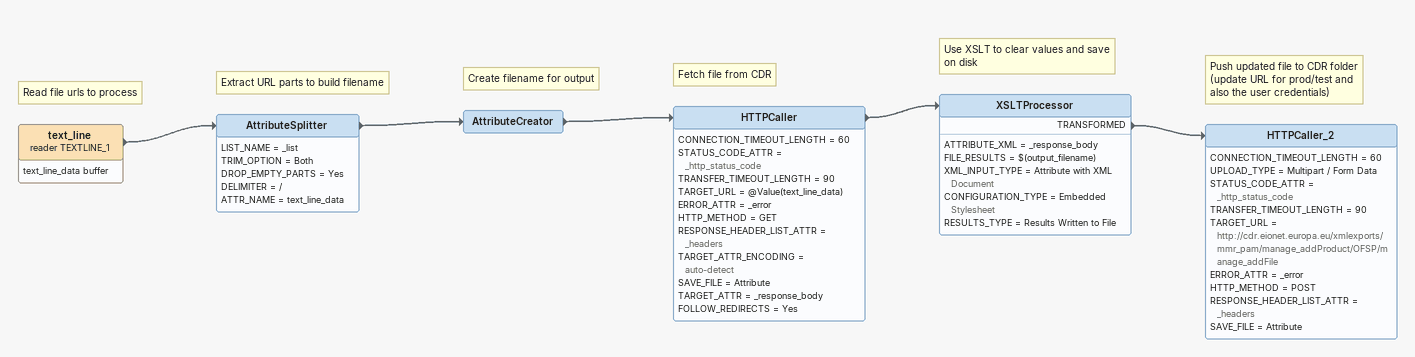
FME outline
Note: Read file urls to process
text_line (reader TEXTLINE_1)
    attributes: text_line_data buffer
    -> AttributeSplitter
Note: Extract URL parts to build filename
AttributeSplitter
    LIST_NAME = _list
    TRIM_OPTION = Both
    DROP_EMPTY_PARTS = Yes
    DELIMITER = /
    ATTR_NAME = text_line_data
    -> AttributeCreator
Note: Create filename for output
AttributeCreator
    -> HTTPCaller
Note: Fetch file from CDR
HTTPCaller
    CONNECTION_TIMEOUT_LENGTH = 60
    STATUS_CODE_ATTR = _http_status_code
    TRANSFER_TIMEOUT_LENGTH = 90
    TARGET_URL = @Value(text_line_data)
    ERROR_ATTR = _error
    HTTP_METHOD = GET
    RESPONSE_HEADER_LIST_ATTR = _headers
    TARGET_ATTR_ENCODING = auto-detect
    SAVE_FILE = Attribute
    TARGET_ATTR = _response_body
    FOLLOW_REDIRECTS = Yes
    -> XSLTProcessor
Note: Use XSLT to clear values and save on disk
XSLTProcessor
    ATTRIBUTE_XML = _response_body
    FILE_RESULTS = $(output_filename)
    XML_INPUT_TYPE = Attribute with XML Document
    CONFIGURATION_TYPE = Embedded Stylesheet
    RESULTS_TYPE = Results Written to File
    TRANSFORMED -> HTTPCaller_2
Note: Push updated file to CDR folder / (update URL for prod/test and / also the user credentials)
HTTPCaller_2
    CONNECTION_TIMEOUT_LENGTH = 60
    UPLOAD_TYPE = Multipart / Form Data
    STATUS_CODE_ATTR = _http_status_code
    TRANSFER_TIMEOUT_LENGTH = 90
    TARGET_URL = http://cdr.eionet.europa.eu/xmlexports/mmr_pam/manage_addProduct/OFSP/manage_addFile
    ERROR_ATTR = _error
    HTTP_METHOD = POST
    RESPONSE_HEADER_LIST_ATTR = _headers
    SAVE_FILE = Attribute
